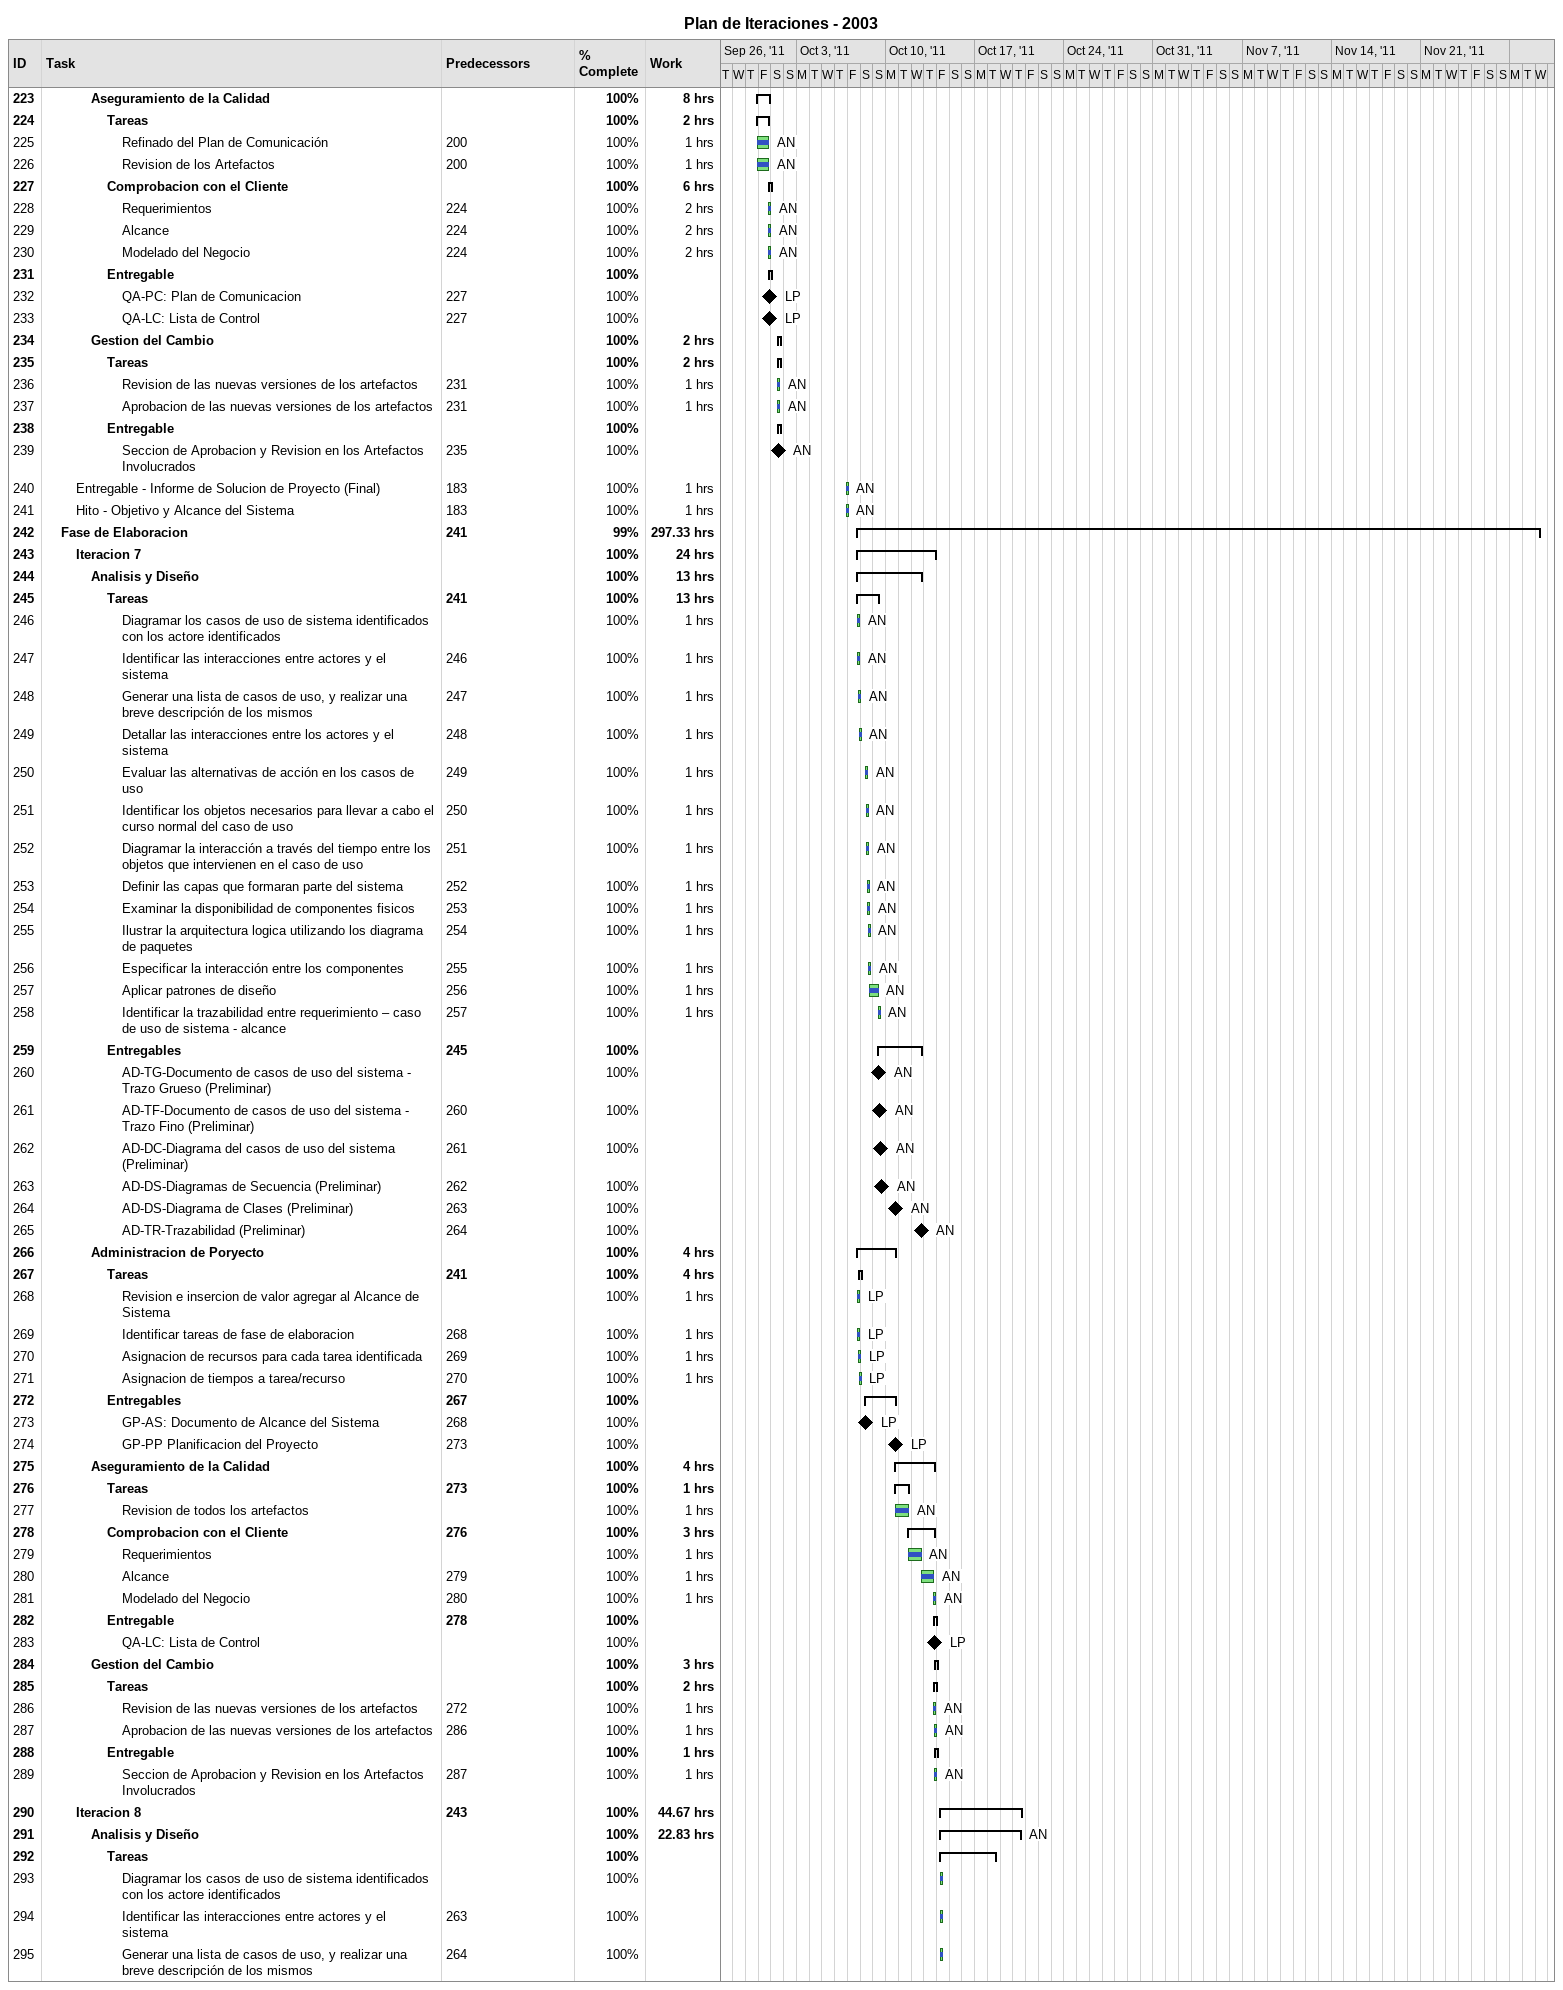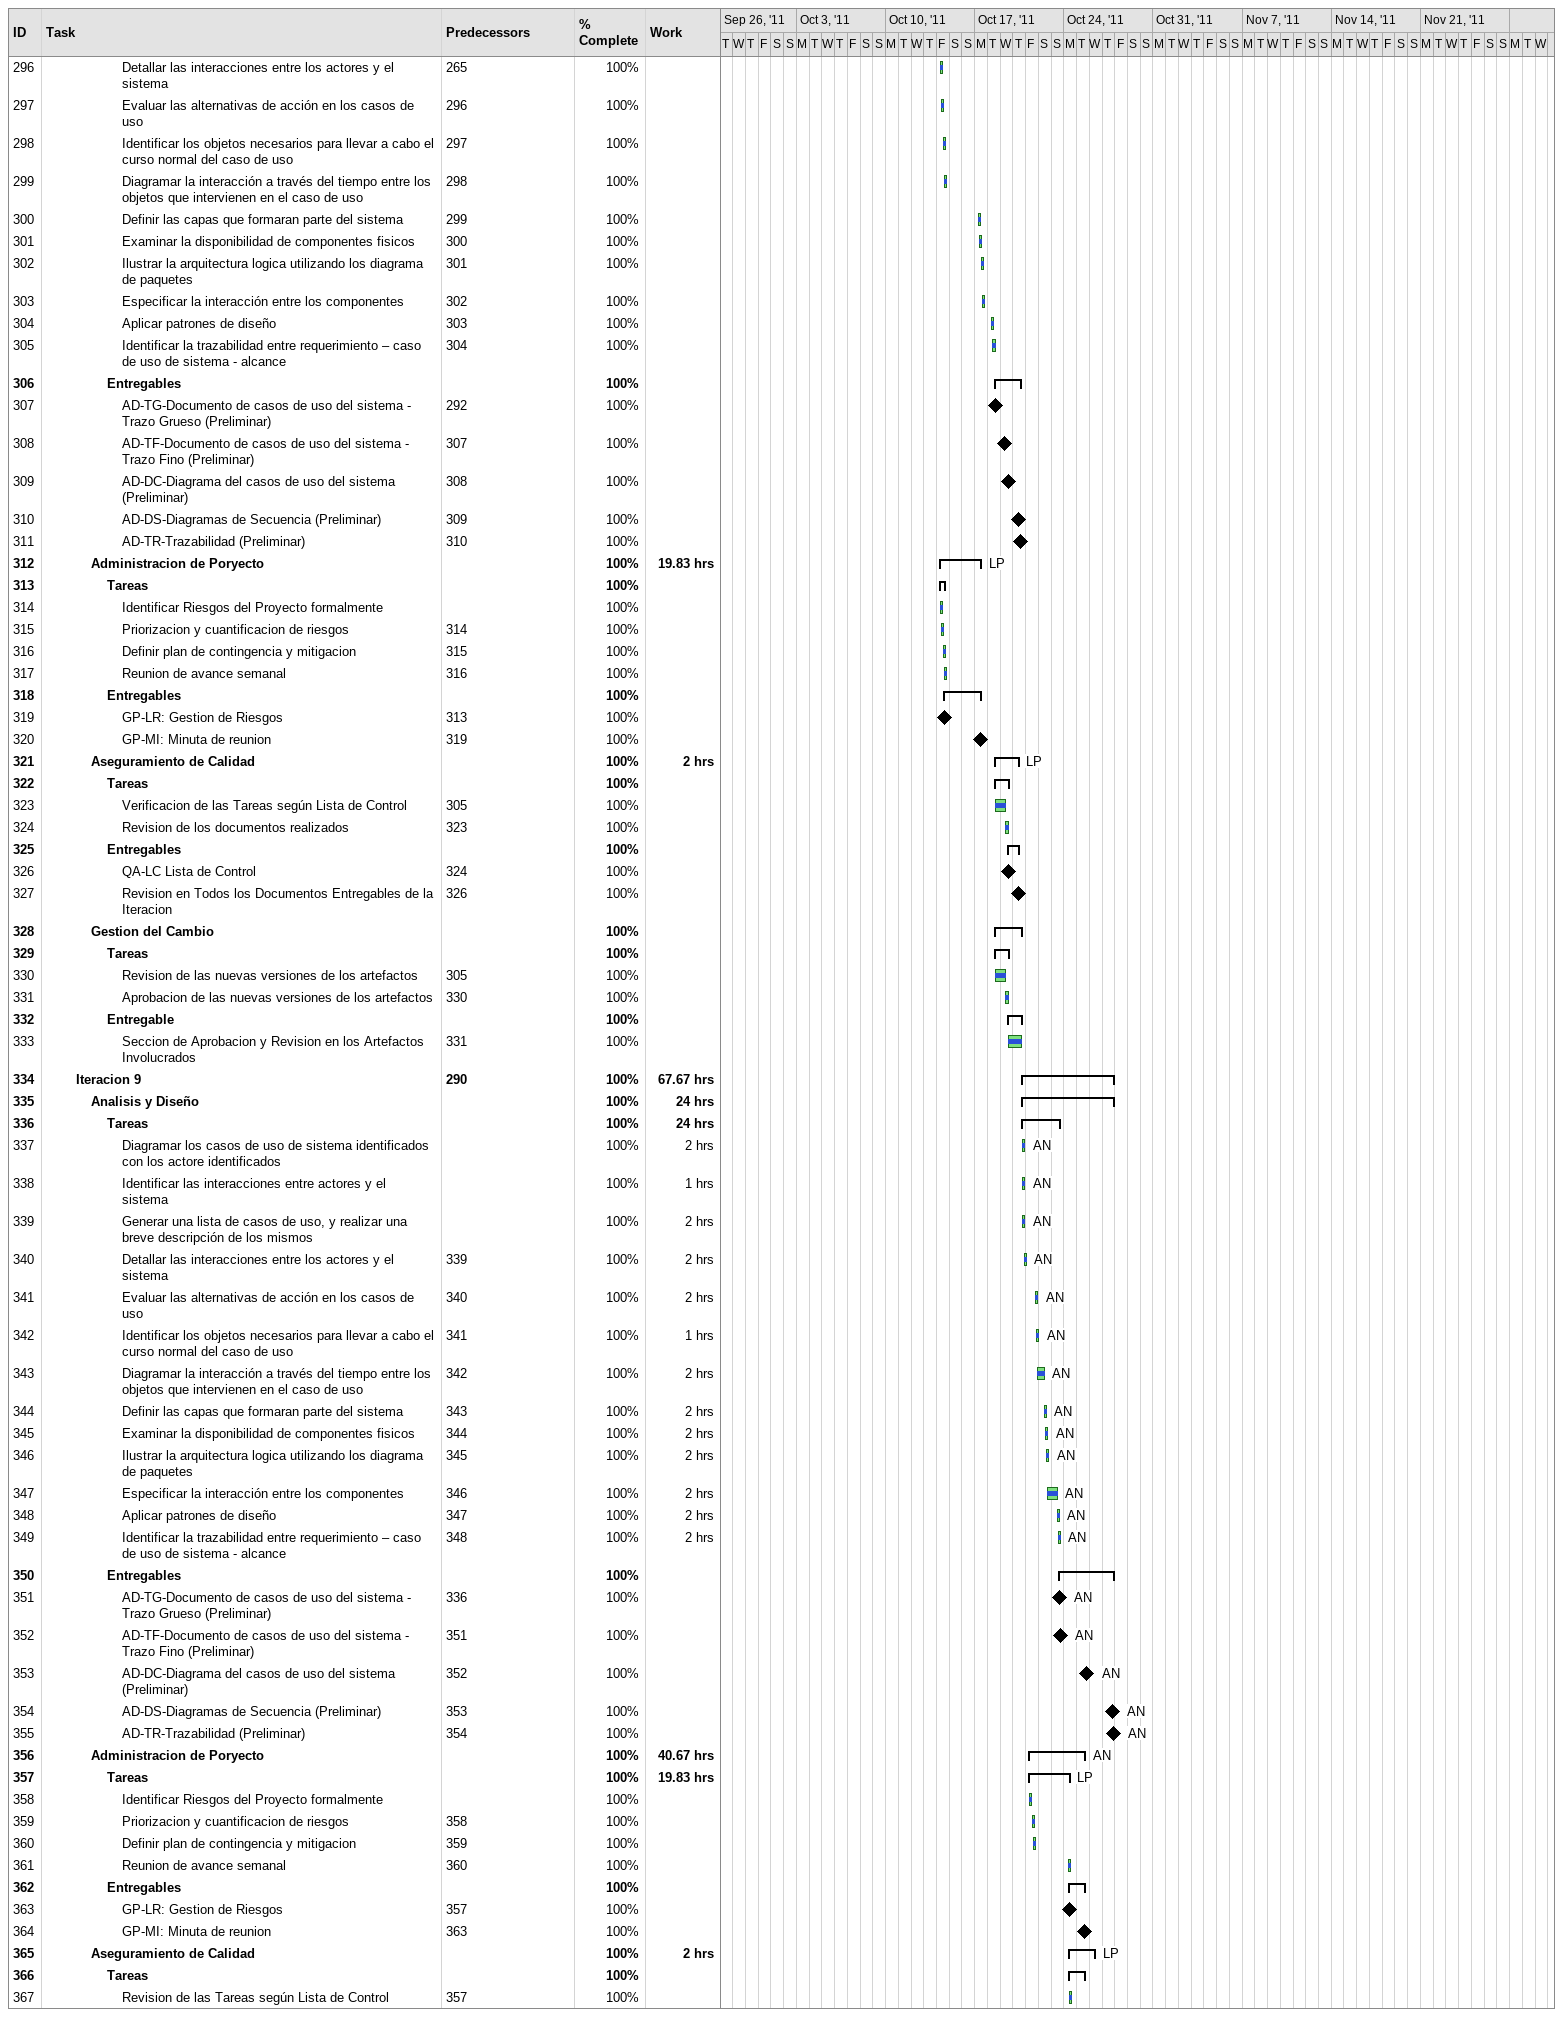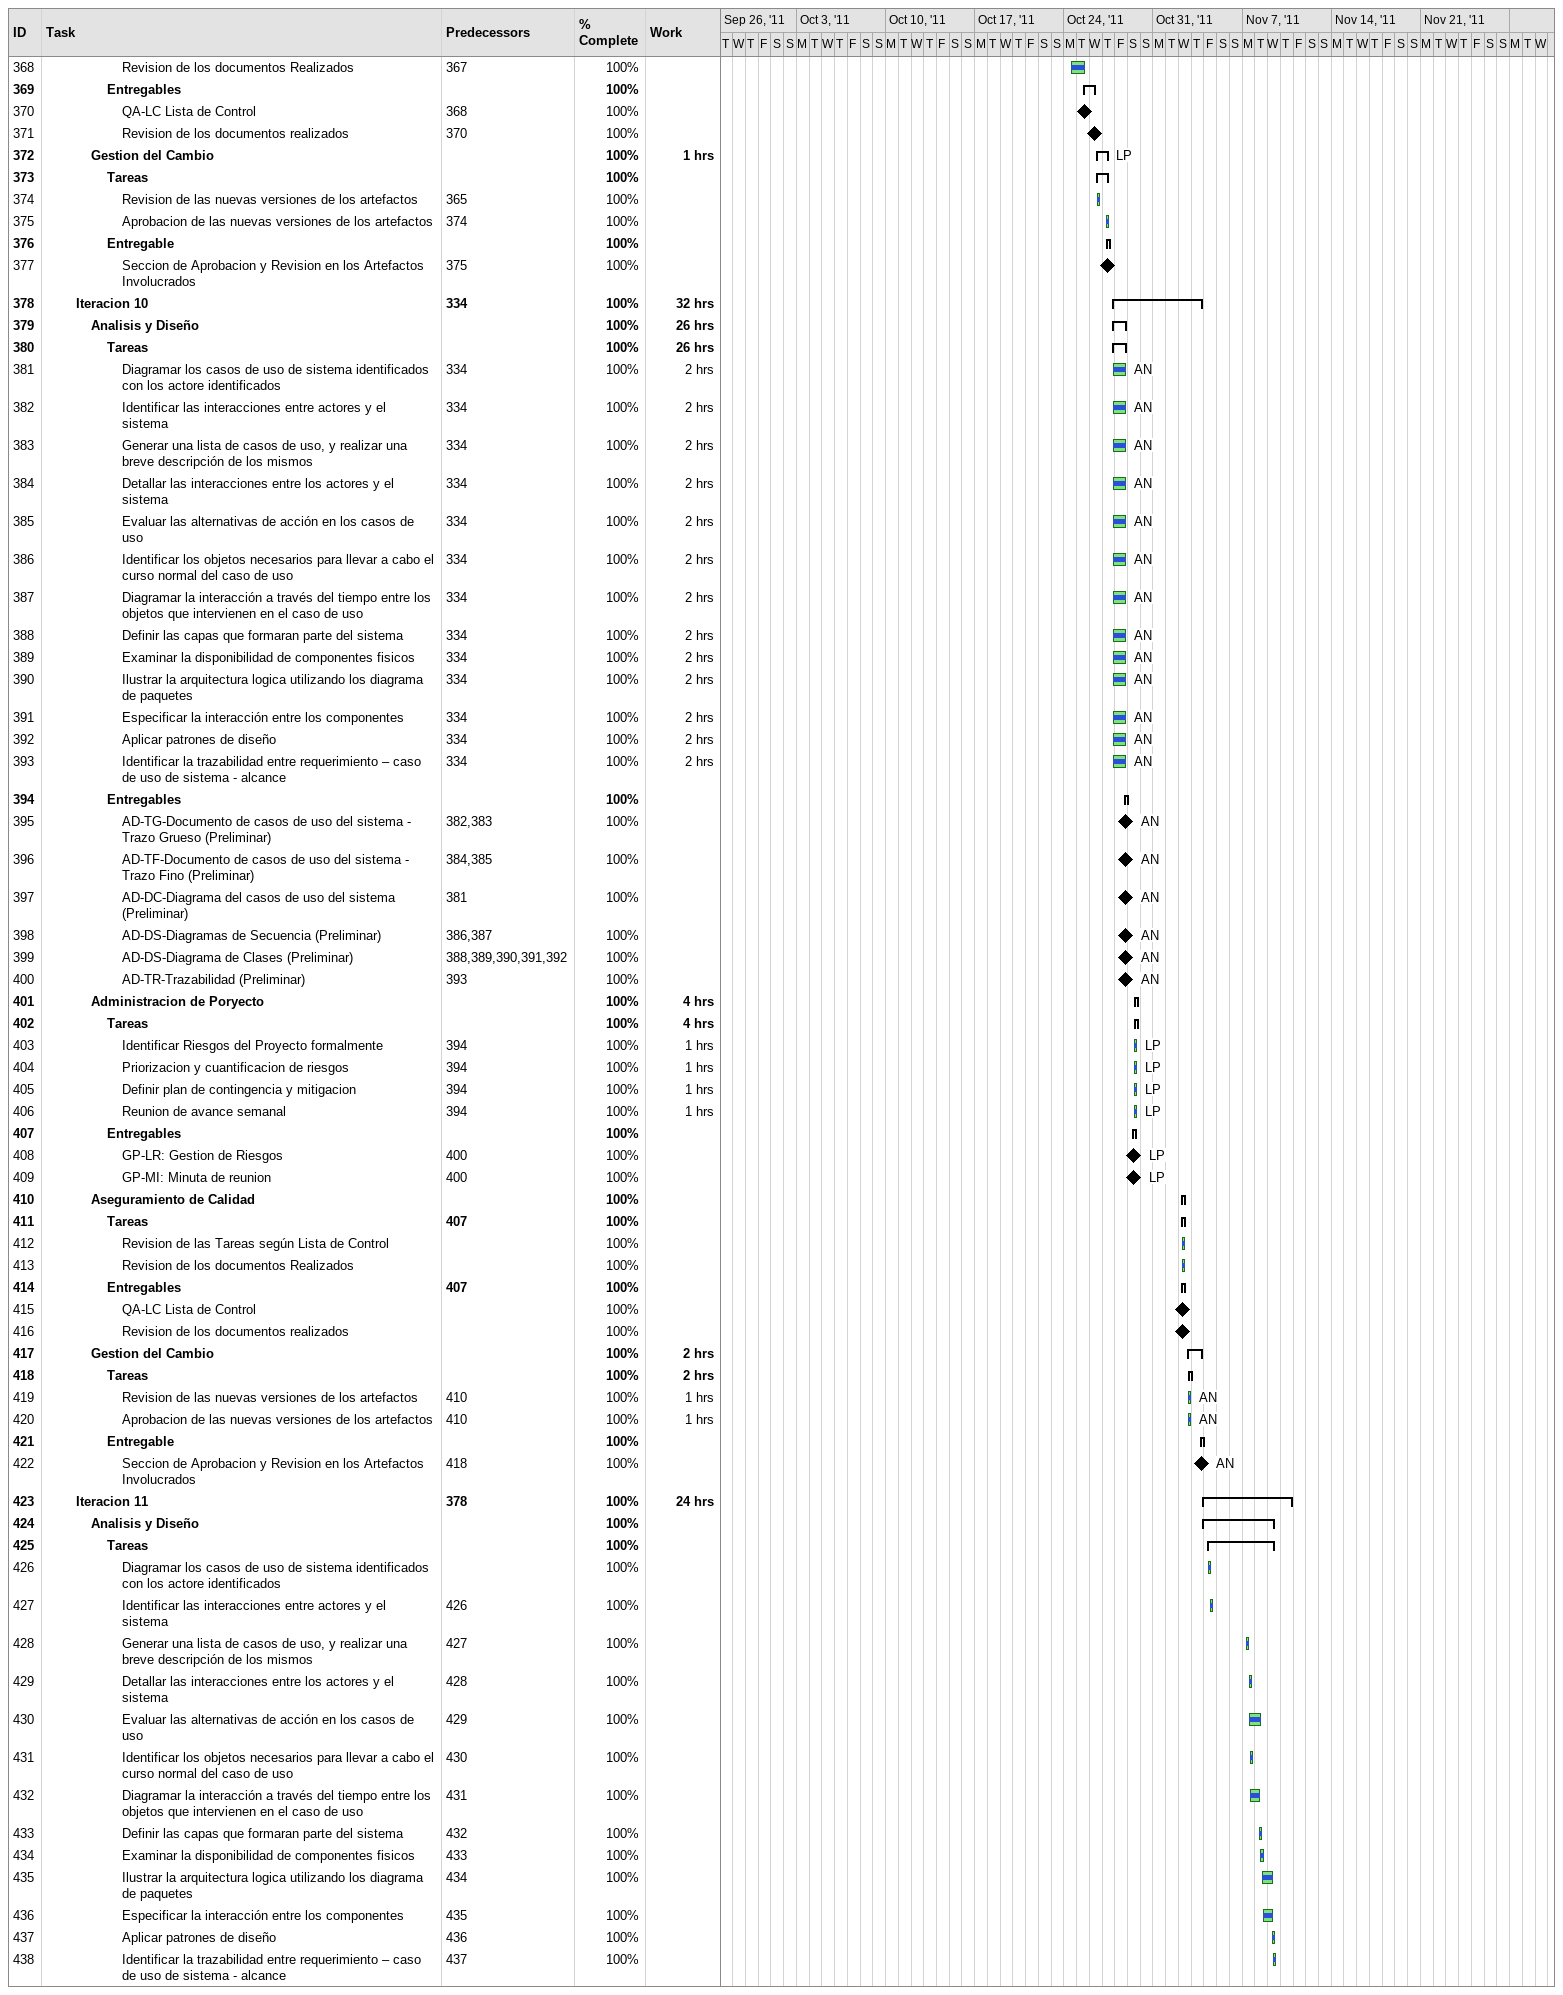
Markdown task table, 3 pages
Plan de Iteraciones - 2003

| ID | Level | Task | Start | Finish | Predecessors | Resources | % complete | Work (h) |
|---|---|---|---|---|---|---|---|---|
| 223 | 4 | **Aseguramiento de la Calidad** | 2011-09-29 | 2011-09-30 |  |  | 100 | 8 |
| 224 | 5 | **Tareas** | 2011-09-29 | 2011-09-30 |  |  | 100 | 2 |
| 225 | 6 | Refinado del Plan de Comunicación | 2011-09-29 | 2011-09-30 | 200 | AN | 100 | 1 |
| 226 | 6 | Revision de los Artefactos | 2011-09-29 | 2011-09-30 | 200 | AN | 100 | 1 |
| 227 | 5 | **Comprobacion con el Cliente** | 2011-09-30 | 2011-09-30 |  |  | 100 | 6 |
| 228 | 6 | Requerimientos | 2011-09-30 | 2011-09-30 | 224 | AN | 100 | 2 |
| 229 | 6 | Alcance | 2011-09-30 | 2011-09-30 | 224 | AN | 100 | 2 |
| 230 | 6 | Modelado del Negocio | 2011-09-30 | 2011-09-30 | 224 | AN | 100 | 2 |
| 231 | 5 | **Entregable** | 2011-09-30 | 2011-09-30 |  |  | 100 |  |
| 232 | 6 | QA-PC: Plan de Comunicacion (milestone) | 2011-09-30 | 2011-09-30 | 227 | LP | 100 |  |
| 233 | 6 | QA-LC: Lista de Control (milestone) | 2011-09-30 | 2011-09-30 | 227 | LP | 100 |  |
| 234 | 4 | **Gestion del Cambio** | 2011-10-01 | 2011-10-01 |  |  | 100 | 2 |
| 235 | 5 | **Tareas** | 2011-10-01 | 2011-10-01 |  |  | 100 | 2 |
| 236 | 6 | Revision de las nuevas versiones de los artefactos | 2011-10-01 | 2011-10-01 | 231 | AN | 100 | 1 |
| 237 | 6 | Aprobacion de las nuevas versiones de los artefactos | 2011-10-01 | 2011-10-01 | 231 | AN | 100 | 1 |
| 238 | 5 | **Entregable** | 2011-10-01 | 2011-10-01 |  |  | 100 |  |
| 239 | 6 | Seccion de Aprobacion y Revision en los Artefactos Involucrados (milestone) | 2011-10-01 | 2011-10-01 | 235 | AN | 100 |  |
| 240 | 3 | Entregable - Informe de Solucion de Proyecto (Final) | 2011-10-06 | 2011-10-06 | 183 | AN | 100 | 1 |
| 241 | 3 | Hito - Objetivo y Alcance del Sistema | 2011-10-06 | 2011-10-06 | 183 | AN | 100 | 1 |
| 242 | 2 | **Fase de Elaboracion** | 2011-10-07 | 2011-11-30 | 241 |  | 99 | 297.33 |
| 243 | 3 | **Iteracion 7** | 2011-10-07 | 2011-10-13 |  |  | 100 | 24 |
| 244 | 4 | **Analisis y Diseño** | 2011-10-07 | 2011-10-12 |  |  | 100 | 13 |
| 245 | 5 | **Tareas** | 2011-10-07 | 2011-10-09 | 241 |  | 100 | 13 |
| 246 | 6 | Diagramar los casos de uso de sistema identificados con los actore identificados | 2011-10-07 | 2011-10-07 |  | AN | 100 | 1 |
| 247 | 6 | Identificar las interacciones entre actores y el sistema | 2011-10-07 | 2011-10-07 | 246 | AN | 100 | 1 |
| 248 | 6 | Generar una lista de casos de uso, y realizar una breve descripción de los mismos | 2011-10-07 | 2011-10-07 | 247 | AN | 100 | 1 |
| 249 | 6 | Detallar las interacciones entre los actores y el sistema | 2011-10-07 | 2011-10-07 | 248 | AN | 100 | 1 |
| 250 | 6 | Evaluar las alternativas de acción en los casos de uso | 2011-10-08 | 2011-10-08 | 249 | AN | 100 | 1 |
| 251 | 6 | Identificar los objetos necesarios para llevar a cabo el curso normal del caso de uso | 2011-10-08 | 2011-10-08 | 250 | AN | 100 | 1 |
| 252 | 6 | Diagramar la interacción a través del tiempo entre los objetos que intervienen en el caso de uso | 2011-10-08 | 2011-10-08 | 251 | AN | 100 | 1 |
| 253 | 6 | Definir las capas que formaran parte del sistema | 2011-10-08 | 2011-10-08 | 252 | AN | 100 | 1 |
| 254 | 6 | Examinar la disponibilidad de componentes fisicos | 2011-10-08 | 2011-10-08 | 253 | AN | 100 | 1 |
| 255 | 6 | Ilustrar la arquitectura logica utilizando los diagrama de paquetes | 2011-10-08 | 2011-10-08 | 254 | AN | 100 | 1 |
| 256 | 6 | Especificar la interacción entre los componentes | 2011-10-08 | 2011-10-08 | 255 | AN | 100 | 1 |
| 257 | 6 | Aplicar patrones de diseño | 2011-10-08 | 2011-10-09 | 256 | AN | 100 | 1 |
| 258 | 6 | Identificar la trazabilidad entre requerimiento – caso de uso de sistema - alcance | 2011-10-09 | 2011-10-09 | 257 | AN | 100 | 1 |
| 259 | 5 | **Entregables** | 2011-10-09 | 2011-10-12 | 245 |  | 100 |  |
| 260 | 6 | AD-TG-Documento de casos de uso del sistema - Trazo Grueso (Preliminar) (milestone) | 2011-10-09 | 2011-10-09 |  | AN | 100 |  |
| 261 | 6 | AD-TF-Documento de casos de uso del sistema - Trazo Fino (Preliminar) (milestone) | 2011-10-09 | 2011-10-09 | 260 | AN | 100 |  |
| 262 | 6 | AD-DC-Diagrama del casos de uso del sistema (Preliminar) (milestone) | 2011-10-09 | 2011-10-09 | 261 | AN | 100 |  |
| 263 | 6 | AD-DS-Diagramas de Secuencia (Preliminar) (milestone) | 2011-10-09 | 2011-10-09 | 262 | AN | 100 |  |
| 264 | 6 | AD-DS-Diagrama de Clases (Preliminar) (milestone) | 2011-10-10 | 2011-10-10 | 263 | AN | 100 |  |
| 265 | 6 | AD-TR-Trazabilidad (Preliminar) (milestone) | 2011-10-12 | 2011-10-12 | 264 | AN | 100 |  |
| 266 | 4 | **Administracion de Poryecto** | 2011-10-07 | 2011-10-10 |  |  | 100 | 4 |
| 267 | 5 | **Tareas** | 2011-10-07 | 2011-10-07 | 241 |  | 100 | 4 |
| 268 | 6 | Revision e insercion de valor agregar al Alcance de Sistema | 2011-10-07 | 2011-10-07 |  | LP | 100 | 1 |
| 269 | 6 | Identificar tareas de fase de elaboracion | 2011-10-07 | 2011-10-07 | 268 | LP | 100 | 1 |
| 270 | 6 | Asignacion de recursos para cada tarea identificada | 2011-10-07 | 2011-10-07 | 269 | LP | 100 | 1 |
| 271 | 6 | Asignacion de tiempos a tarea/recurso | 2011-10-07 | 2011-10-07 | 270 | LP | 100 | 1 |
| 272 | 5 | **Entregables** | 2011-10-08 | 2011-10-10 | 267 |  | 100 |  |
| 273 | 6 | GP-AS: Documento de Alcance del Sistema (milestone) | 2011-10-08 | 2011-10-08 | 268 | LP | 100 |  |
| 274 | 6 | GP-PP Planificacion del Proyecto (milestone) | 2011-10-10 | 2011-10-10 | 273 | LP | 100 |  |
| 275 | 4 | **Aseguramiento de la Calidad** | 2011-10-10 | 2011-10-13 |  |  | 100 | 4 |
| 276 | 5 | **Tareas** | 2011-10-10 | 2011-10-11 | 273 |  | 100 | 1 |
| 277 | 6 | Revision de todos los artefactos | 2011-10-10 | 2011-10-11 |  | AN | 100 | 1 |
| 278 | 5 | **Comprobacion con el Cliente** | 2011-10-11 | 2011-10-13 | 276 |  | 100 | 3 |
| 279 | 6 | Requerimientos | 2011-10-11 | 2011-10-12 |  | AN | 100 | 1 |
| 280 | 6 | Alcance | 2011-10-12 | 2011-10-13 | 279 | AN | 100 | 1 |
| 281 | 6 | Modelado del Negocio | 2011-10-13 | 2011-10-13 | 280 | AN | 100 | 1 |
| 282 | 5 | **Entregable** | 2011-10-13 | 2011-10-13 | 278 |  | 100 |  |
| 283 | 6 | QA-LC: Lista de Control (milestone) | 2011-10-13 | 2011-10-13 |  | LP | 100 |  |
| 284 | 4 | **Gestion del Cambio** | 2011-10-13 | 2011-10-13 |  |  | 100 | 3 |
| 285 | 5 | **Tareas** | 2011-10-13 | 2011-10-13 |  |  | 100 | 2 |
| 286 | 6 | Revision de las nuevas versiones de los artefactos | 2011-10-13 | 2011-10-13 | 272 | AN | 100 | 1 |
| 287 | 6 | Aprobacion de las nuevas versiones de los artefactos | 2011-10-13 | 2011-10-13 | 286 | AN | 100 | 1 |
| 288 | 5 | **Entregable** | 2011-10-13 | 2011-10-13 |  |  | 100 | 1 |
| 289 | 6 | Seccion de Aprobacion y Revision en los Artefactos Involucrados | 2011-10-13 | 2011-10-13 | 287 | AN | 100 | 1 |
| 290 | 3 | **Iteracion 8** | 2011-10-14 | 2011-10-20 | 243 |  | 100 | 44.67 |
| 291 | 4 | **Analisis y Diseño** | 2011-10-14 | 2011-10-20 |  | AN | 100 | 22.83 |
| 292 | 5 | **Tareas** | 2011-10-14 | 2011-10-18 |  |  | 100 |  |
| 293 | 6 | Diagramar los casos de uso de sistema identificados con los actore identificados | 2011-10-14 | 2011-10-14 |  |  | 100 |  |
| 294 | 6 | Identificar las interacciones entre actores y el sistema | 2011-10-14 | 2011-10-14 | 263 |  | 100 |  |
| 295 | 6 | Generar una lista de casos de uso, y realizar una breve descripción de los mismos | 2011-10-14 | 2011-10-14 | 264 |  | 100 |  |
| 296 | 6 | Detallar las interacciones entre los actores y el sistema | 2011-10-14 | 2011-10-14 | 265 |  | 100 |  |
| 297 | 6 | Evaluar las alternativas de acción en los casos de uso | 2011-10-14 | 2011-10-14 | 296 |  | 100 |  |
| 298 | 6 | Identificar los objetos necesarios para llevar a cabo el curso normal del caso de uso | 2011-10-14 | 2011-10-14 | 297 |  | 100 |  |
| 299 | 6 | Diagramar la interacción a través del tiempo entre los objetos que intervienen en el caso de uso | 2011-10-14 | 2011-10-14 | 298 |  | 100 |  |
| 300 | 6 | Definir las capas que formaran parte del sistema | 2011-10-17 | 2011-10-17 | 299 |  | 100 |  |
| 301 | 6 | Examinar la disponibilidad de componentes fisicos | 2011-10-17 | 2011-10-17 | 300 |  | 100 |  |
| 302 | 6 | Ilustrar la arquitectura logica utilizando los diagrama de paquetes | 2011-10-17 | 2011-10-17 | 301 |  | 100 |  |
| 303 | 6 | Especificar la interacción entre los componentes | 2011-10-17 | 2011-10-17 | 302 |  | 100 |  |
| 304 | 6 | Aplicar patrones de diseño | 2011-10-18 | 2011-10-18 | 303 |  | 100 |  |
| 305 | 6 | Identificar la trazabilidad entre requerimiento – caso de uso de sistema - alcance | 2011-10-18 | 2011-10-18 | 304 |  | 100 |  |
| 306 | 5 | **Entregables** | 2011-10-18 | 2011-10-20 |  |  | 100 |  |
| 307 | 6 | AD-TG-Documento de casos de uso del sistema - Trazo Grueso (Preliminar) (milestone) | 2011-10-18 | 2011-10-18 | 292 |  | 100 |  |
| 308 | 6 | AD-TF-Documento de casos de uso del sistema - Trazo Fino (Preliminar) (milestone) | 2011-10-19 | 2011-10-19 | 307 |  | 100 |  |
| 309 | 6 | AD-DC-Diagrama del casos de uso del sistema (Preliminar) (milestone) | 2011-10-19 | 2011-10-19 | 308 |  | 100 |  |
| 310 | 6 | AD-DS-Diagramas de Secuencia (Preliminar) (milestone) | 2011-10-20 | 2011-10-20 | 309 |  | 100 |  |
| 311 | 6 | AD-TR-Trazabilidad (Preliminar) (milestone) | 2011-10-20 | 2011-10-20 | 310 |  | 100 |  |
| 312 | 4 | **Administracion de Poryecto** | 2011-10-14 | 2011-10-17 |  | LP | 100 | 19.83 |
| 313 | 5 | **Tareas** | 2011-10-14 | 2011-10-14 |  |  | 100 |  |
| 314 | 6 | Identificar Riesgos del Proyecto formalmente | 2011-10-14 | 2011-10-14 |  |  | 100 |  |
| 315 | 6 | Priorizacion y cuantificacion de riesgos | 2011-10-14 | 2011-10-14 | 314 |  | 100 |  |
| 316 | 6 | Definir plan de contingencia y mitigacion | 2011-10-14 | 2011-10-14 | 315 |  | 100 |  |
| 317 | 6 | Reunion de avance semanal | 2011-10-14 | 2011-10-14 | 316 |  | 100 |  |
| 318 | 5 | **Entregables** | 2011-10-14 | 2011-10-17 |  |  | 100 |  |
| 319 | 6 | GP-LR: Gestion de Riesgos (milestone) | 2011-10-14 | 2011-10-14 | 313 |  | 100 |  |
| 320 | 6 | GP-MI: Minuta de reunion (milestone) | 2011-10-17 | 2011-10-17 | 319 |  | 100 |  |
| 321 | 4 | **Aseguramiento de Calidad** | 2011-10-18 | 2011-10-20 |  | LP | 100 | 2 |
| 322 | 5 | **Tareas** | 2011-10-18 | 2011-10-19 |  |  | 100 |  |
| 323 | 6 | Verificacion de las Tareas según Lista de Control | 2011-10-18 | 2011-10-19 | 305 |  | 100 |  |
| 324 | 6 | Revision de los documentos realizados | 2011-10-19 | 2011-10-19 | 323 |  | 100 |  |
| 325 | 5 | **Entregables** | 2011-10-19 | 2011-10-20 |  |  | 100 |  |
| 326 | 6 | QA-LC Lista de Control (milestone) | 2011-10-19 | 2011-10-19 | 324 |  | 100 |  |
| 327 | 6 | Revision en Todos los Documentos Entregables de la Iteracion (milestone) | 2011-10-20 | 2011-10-20 | 326 |  | 100 |  |
| 328 | 4 | **Gestion del Cambio** | 2011-10-18 | 2011-10-20 |  |  | 100 |  |
| 329 | 5 | **Tareas** | 2011-10-18 | 2011-10-19 |  |  | 100 |  |
| 330 | 6 | Revision de las nuevas versiones de los artefactos | 2011-10-18 | 2011-10-19 | 305 |  | 100 |  |
| 331 | 6 | Aprobacion de las nuevas versiones de los artefactos | 2011-10-19 | 2011-10-19 | 330 |  | 100 |  |
| 332 | 5 | **Entregable** | 2011-10-19 | 2011-10-20 |  |  | 100 |  |
| 333 | 6 | Seccion de Aprobacion y Revision en los Artefactos Involucrados | 2011-10-19 | 2011-10-20 | 331 |  | 100 |  |
| 334 | 3 | **Iteracion 9** | 2011-10-20 | 2011-10-27 | 290 |  | 100 | 67.67 |
| 335 | 4 | **Analisis y Diseño** | 2011-10-20 | 2011-10-27 |  |  | 100 | 24 |
| 336 | 5 | **Tareas** | 2011-10-20 | 2011-10-23 |  |  | 100 | 24 |
| 337 | 6 | Diagramar los casos de uso de sistema identificados con los actore identificados | 2011-10-20 | 2011-10-20 |  | AN | 100 | 2 |
| 338 | 6 | Identificar las interacciones entre actores y el sistema | 2011-10-20 | 2011-10-20 |  | AN | 100 | 1 |
| 339 | 6 | Generar una lista de casos de uso, y realizar una breve descripción de los mismos | 2011-10-20 | 2011-10-20 |  | AN | 100 | 2 |
| 340 | 6 | Detallar las interacciones entre los actores y el sistema | 2011-10-20 | 2011-10-20 | 339 | AN | 100 | 2 |
| 341 | 6 | Evaluar las alternativas de acción en los casos de uso | 2011-10-21 | 2011-10-21 | 340 | AN | 100 | 2 |
| 342 | 6 | Identificar los objetos necesarios para llevar a cabo el curso normal del caso de uso | 2011-10-21 | 2011-10-21 | 341 | AN | 100 | 1 |
| 343 | 6 | Diagramar la interacción a través del tiempo entre los objetos que intervienen en el caso de uso | 2011-10-21 | 2011-10-22 | 342 | AN | 100 | 2 |
| 344 | 6 | Definir las capas que formaran parte del sistema | 2011-10-22 | 2011-10-22 | 343 | AN | 100 | 2 |
| 345 | 6 | Examinar la disponibilidad de componentes fisicos | 2011-10-22 | 2011-10-22 | 344 | AN | 100 | 2 |
| 346 | 6 | Ilustrar la arquitectura logica utilizando los diagrama de paquetes | 2011-10-22 | 2011-10-22 | 345 | AN | 100 | 2 |
| 347 | 6 | Especificar la interacción entre los componentes | 2011-10-22 | 2011-10-23 | 346 | AN | 100 | 2 |
| 348 | 6 | Aplicar patrones de diseño | 2011-10-23 | 2011-10-23 | 347 | AN | 100 | 2 |
| 349 | 6 | Identificar la trazabilidad entre requerimiento – caso de uso de sistema - alcance | 2011-10-23 | 2011-10-23 | 348 | AN | 100 | 2 |
| 350 | 5 | **Entregables** | 2011-10-23 | 2011-10-27 |  |  | 100 |  |
| 351 | 6 | AD-TG-Documento de casos de uso del sistema - Trazo Grueso (Preliminar) (milestone) | 2011-10-23 | 2011-10-23 | 336 | AN | 100 |  |
| 352 | 6 | AD-TF-Documento de casos de uso del sistema - Trazo Fino (Preliminar) (milestone) | 2011-10-23 | 2011-10-23 | 351 | AN | 100 |  |
| 353 | 6 | AD-DC-Diagrama del casos de uso del sistema (Preliminar) (milestone) | 2011-10-25 | 2011-10-25 | 352 | AN | 100 |  |
| 354 | 6 | AD-DS-Diagramas de Secuencia (Preliminar) (milestone) | 2011-10-27 | 2011-10-27 | 353 | AN | 100 |  |
| 355 | 6 | AD-TR-Trazabilidad (Preliminar) (milestone) | 2011-10-27 | 2011-10-27 | 354 | AN | 100 |  |
| 356 | 4 | **Administracion de Poryecto** | 2011-10-21 | 2011-10-25 |  | AN | 100 | 40.67 |
| 357 | 5 | **Tareas** | 2011-10-21 | 2011-10-24 |  | LP | 100 | 19.83 |
| 358 | 6 | Identificar Riesgos del Proyecto formalmente | 2011-10-21 | 2011-10-21 |  |  | 100 |  |
| 359 | 6 | Priorizacion y cuantificacion de riesgos | 2011-10-21 | 2011-10-21 | 358 |  | 100 |  |
| 360 | 6 | Definir plan de contingencia y mitigacion | 2011-10-21 | 2011-10-21 | 359 |  | 100 |  |
| 361 | 6 | Reunion de avance semanal | 2011-10-24 | 2011-10-24 | 360 |  | 100 |  |
| 362 | 5 | **Entregables** | 2011-10-24 | 2011-10-25 |  |  | 100 |  |
| 363 | 6 | GP-LR: Gestion de Riesgos (milestone) | 2011-10-24 | 2011-10-24 | 357 |  | 100 |  |
| 364 | 6 | GP-MI: Minuta de reunion (milestone) | 2011-10-25 | 2011-10-25 | 363 |  | 100 |  |
| 365 | 4 | **Aseguramiento de Calidad** | 2011-10-24 | 2011-10-26 |  | LP | 100 | 2 |
| 366 | 5 | **Tareas** | 2011-10-24 | 2011-10-25 |  |  | 100 |  |
| 367 | 6 | Revision de las Tareas según Lista de Control | 2011-10-24 | 2011-10-24 | 357 |  | 100 |  |
| 368 | 6 | Revision de los documentos Realizados | 2011-10-24 | 2011-10-25 | 367 |  | 100 |  |
| 369 | 5 | **Entregables** | 2011-10-25 | 2011-10-26 |  |  | 100 |  |
| 370 | 6 | QA-LC Lista de Control (milestone) | 2011-10-25 | 2011-10-25 | 368 |  | 100 |  |
| 371 | 6 | Revision de los documentos realizados (milestone) | 2011-10-26 | 2011-10-26 | 370 |  | 100 |  |
| 372 | 4 | **Gestion del Cambio** | 2011-10-26 | 2011-10-27 |  | LP | 100 | 1 |
| 373 | 5 | **Tareas** | 2011-10-26 | 2011-10-27 |  |  | 100 |  |
| 374 | 6 | Revision de las nuevas versiones de los artefactos | 2011-10-26 | 2011-10-26 | 365 |  | 100 |  |
| 375 | 6 | Aprobacion de las nuevas versiones de los artefactos | 2011-10-27 | 2011-10-27 | 374 |  | 100 |  |
| 376 | 5 | **Entregable** | 2011-10-27 | 2011-10-27 |  |  | 100 |  |
| 377 | 6 | Seccion de Aprobacion y Revision en los Artefactos Involucrados (milestone) | 2011-10-27 | 2011-10-27 | 375 |  | 100 |  |
| 378 | 3 | **Iteracion 10** | 2011-10-27 | 2011-11-03 | 334 |  | 100 | 32 |
| 379 | 4 | **Analisis y Diseño** | 2011-10-27 | 2011-10-28 |  |  | 100 | 26 |
| 380 | 5 | **Tareas** | 2011-10-27 | 2011-10-28 |  |  | 100 | 26 |
| 381 | 6 | Diagramar los casos de uso de sistema identificados con los actore identificados | 2011-10-27 | 2011-10-28 | 334 | AN | 100 | 2 |
| 382 | 6 | Identificar las interacciones entre actores y el sistema | 2011-10-27 | 2011-10-28 | 334 | AN | 100 | 2 |
| 383 | 6 | Generar una lista de casos de uso, y realizar una breve descripción de los mismos | 2011-10-27 | 2011-10-28 | 334 | AN | 100 | 2 |
| 384 | 6 | Detallar las interacciones entre los actores y el sistema | 2011-10-27 | 2011-10-28 | 334 | AN | 100 | 2 |
| 385 | 6 | Evaluar las alternativas de acción en los casos de uso | 2011-10-27 | 2011-10-28 | 334 | AN | 100 | 2 |
| 386 | 6 | Identificar los objetos necesarios para llevar a cabo el curso normal del caso de uso | 2011-10-27 | 2011-10-28 | 334 | AN | 100 | 2 |
| 387 | 6 | Diagramar la interacción a través del tiempo entre los objetos que intervienen en el caso de uso | 2011-10-27 | 2011-10-28 | 334 | AN | 100 | 2 |
| 388 | 6 | Definir las capas que formaran parte del sistema | 2011-10-27 | 2011-10-28 | 334 | AN | 100 | 2 |
| 389 | 6 | Examinar la disponibilidad de componentes fisicos | 2011-10-27 | 2011-10-28 | 334 | AN | 100 | 2 |
| 390 | 6 | Ilustrar la arquitectura logica utilizando los diagrama de paquetes | 2011-10-27 | 2011-10-28 | 334 | AN | 100 | 2 |
| 391 | 6 | Especificar la interacción entre los componentes | 2011-10-27 | 2011-10-28 | 334 | AN | 100 | 2 |
| 392 | 6 | Aplicar patrones de diseño | 2011-10-27 | 2011-10-28 | 334 | AN | 100 | 2 |
| 393 | 6 | Identificar la trazabilidad entre requerimiento – caso de uso de sistema - alcance | 2011-10-27 | 2011-10-28 | 334 | AN | 100 | 2 |
| 394 | 5 | **Entregables** | 2011-10-28 | 2011-10-28 |  |  | 100 |  |
| 395 | 6 | AD-TG-Documento de casos de uso del sistema - Trazo Grueso (Preliminar) (milestone) | 2011-10-28 | 2011-10-28 | 382, 383 | AN | 100 |  |
| 396 | 6 | AD-TF-Documento de casos de uso del sistema - Trazo Fino (Preliminar) (milestone) | 2011-10-28 | 2011-10-28 | 384, 385 | AN | 100 |  |
| 397 | 6 | AD-DC-Diagrama del casos de uso del sistema (Preliminar) (milestone) | 2011-10-28 | 2011-10-28 | 381 | AN | 100 |  |
| 398 | 6 | AD-DS-Diagramas de Secuencia (Preliminar) (milestone) | 2011-10-28 | 2011-10-28 | 386, 387 | AN | 100 |  |
| 399 | 6 | AD-DS-Diagrama de Clases (Preliminar) (milestone) | 2011-10-28 | 2011-10-28 | 388, 389, 390, 391, 392 | AN | 100 |  |
| 400 | 6 | AD-TR-Trazabilidad (Preliminar) (milestone) | 2011-10-28 | 2011-10-28 | 393 | AN | 100 |  |
| 401 | 4 | **Administracion de Poryecto** | 2011-10-29 | 2011-10-29 |  |  | 100 | 4 |
| 402 | 5 | **Tareas** | 2011-10-29 | 2011-10-29 |  |  | 100 | 4 |
| 403 | 6 | Identificar Riesgos del Proyecto formalmente | 2011-10-29 | 2011-10-29 | 394 | LP | 100 | 1 |
| 404 | 6 | Priorizacion y cuantificacion de riesgos | 2011-10-29 | 2011-10-29 | 394 | LP | 100 | 1 |
| 405 | 6 | Definir plan de contingencia y mitigacion | 2011-10-29 | 2011-10-29 | 394 | LP | 100 | 1 |
| 406 | 6 | Reunion de avance semanal | 2011-10-29 | 2011-10-29 | 394 | LP | 100 | 1 |
| 407 | 5 | **Entregables** | 2011-10-29 | 2011-10-29 |  |  | 100 |  |
| 408 | 6 | GP-LR: Gestion de Riesgos (milestone) | 2011-10-29 | 2011-10-29 | 400 | LP | 100 |  |
| 409 | 6 | GP-MI: Minuta de reunion (milestone) | 2011-10-29 | 2011-10-29 | 400 | LP | 100 |  |
| 410 | 4 | **Aseguramiento de Calidad** | 2011-11-02 | 2011-11-02 |  |  | 100 |  |
| 411 | 5 | **Tareas** | 2011-11-02 | 2011-11-02 | 407 |  | 100 |  |
| 412 | 6 | Revision de las Tareas según Lista de Control | 2011-11-02 | 2011-11-02 |  |  | 100 |  |
| 413 | 6 | Revision de los documentos Realizados | 2011-11-02 | 2011-11-02 |  |  | 100 |  |
| 414 | 5 | **Entregables** | 2011-11-02 | 2011-11-02 | 407 |  | 100 |  |
| 415 | 6 | QA-LC Lista de Control (milestone) | 2011-11-02 | 2011-11-02 |  |  | 100 |  |
| 416 | 6 | Revision de los documentos realizados (milestone) | 2011-11-02 | 2011-11-02 |  |  | 100 |  |
| 417 | 4 | **Gestion del Cambio** | 2011-11-02 | 2011-11-03 |  |  | 100 | 2 |
| 418 | 5 | **Tareas** | 2011-11-02 | 2011-11-02 |  |  | 100 | 2 |
| 419 | 6 | Revision de las nuevas versiones de los artefactos | 2011-11-02 | 2011-11-02 | 410 | AN | 100 | 1 |
| 420 | 6 | Aprobacion de las nuevas versiones de los artefactos | 2011-11-02 | 2011-11-02 | 410 | AN | 100 | 1 |
| 421 | 5 | **Entregable** | 2011-11-03 | 2011-11-03 |  |  | 100 |  |
| 422 | 6 | Seccion de Aprobacion y Revision en los Artefactos Involucrados (milestone) | 2011-11-03 | 2011-11-03 | 418 | AN | 100 |  |
| 423 | 3 | **Iteracion 11** | 2011-11-03 | 2011-11-10 | 378 |  | 100 | 24 |
| 424 | 4 | **Analisis y Diseño** | 2011-11-03 | 2011-11-09 |  |  | 100 |  |
| 425 | 5 | **Tareas** | 2011-11-04 | 2011-11-09 |  |  | 100 |  |
| 426 | 6 | Diagramar los casos de uso de sistema identificados con los actore identificados | 2011-11-04 | 2011-11-04 |  |  | 100 |  |
| 427 | 6 | Identificar las interacciones entre actores y el sistema | 2011-11-04 | 2011-11-04 | 426 |  | 100 |  |
| 428 | 6 | Generar una lista de casos de uso, y realizar una breve descripción de los mismos | 2011-11-07 | 2011-11-07 | 427 |  | 100 |  |
| 429 | 6 | Detallar las interacciones entre los actores y el sistema | 2011-11-07 | 2011-11-07 | 428 |  | 100 |  |
| 430 | 6 | Evaluar las alternativas de acción en los casos de uso | 2011-11-07 | 2011-11-08 | 429 |  | 100 |  |
| 431 | 6 | Identificar los objetos necesarios para llevar a cabo el curso normal del caso de uso | 2011-11-07 | 2011-11-07 | 430 |  | 100 |  |
| 432 | 6 | Diagramar la interacción a través del tiempo entre los objetos que intervienen en el caso de uso | 2011-11-07 | 2011-11-08 | 431 |  | 100 |  |
| 433 | 6 | Definir las capas que formaran parte del sistema | 2011-11-08 | 2011-11-08 | 432 |  | 100 |  |
| 434 | 6 | Examinar la disponibilidad de componentes fisicos | 2011-11-08 | 2011-11-08 | 433 |  | 100 |  |
| 435 | 6 | Ilustrar la arquitectura logica utilizando los diagrama de paquetes | 2011-11-08 | 2011-11-09 | 434 |  | 100 |  |
| 436 | 6 | Especificar la interacción entre los componentes | 2011-11-08 | 2011-11-09 | 435 |  | 100 |  |
| 437 | 6 | Aplicar patrones de diseño | 2011-11-09 | 2011-11-09 | 436 |  | 100 |  |
| 438 | 6 | Identificar la trazabilidad entre requerimiento – caso de uso de sistema - alcance | 2011-11-09 | 2011-11-09 | 437 |  | 100 |  |
